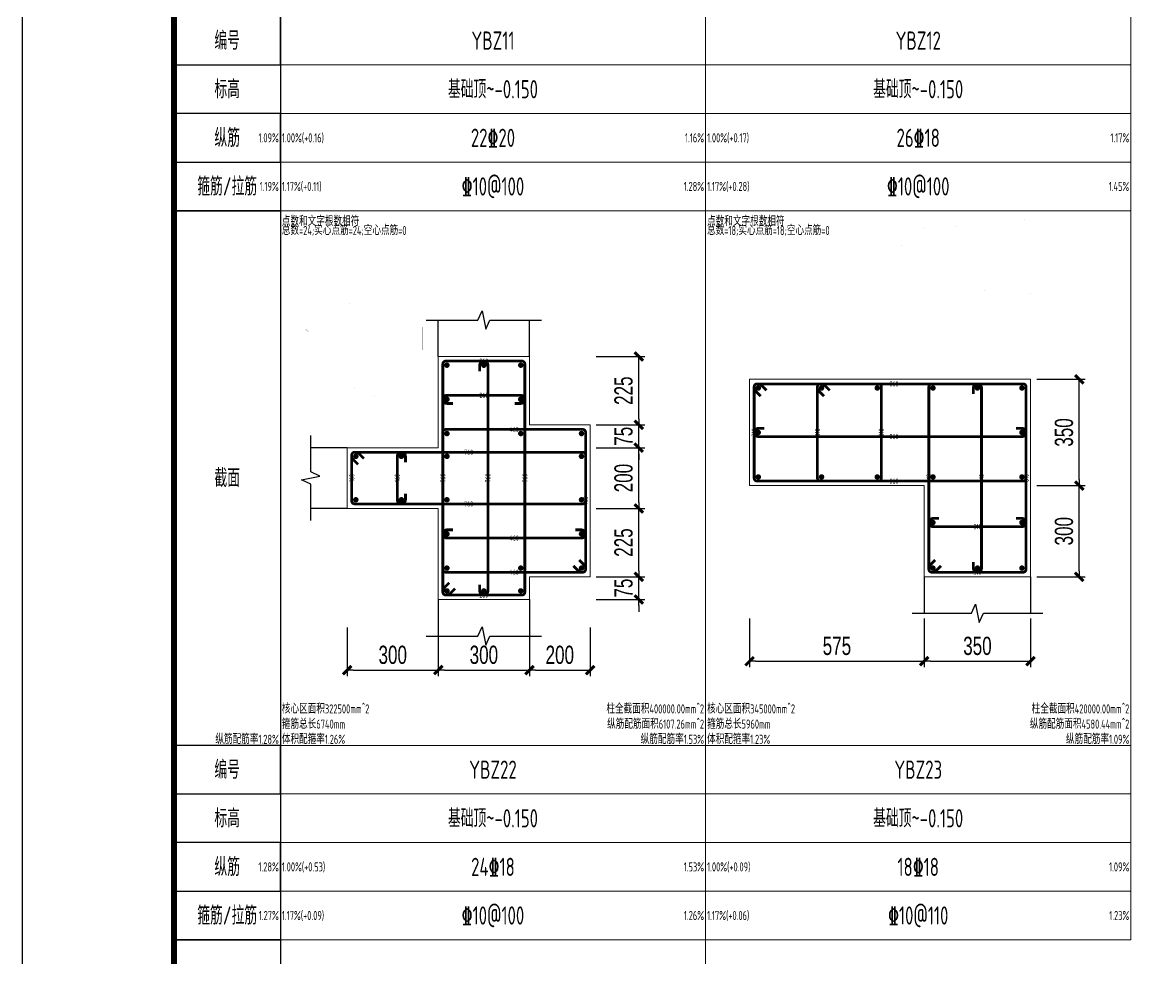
# Model space of a CAD drawing. Extents: x -129922 to 1190196, y -520662 to 139923.
# Drawn here: x 391697 to 409931, y -67610 to -52193 of the extents above; entities that cross this region are included whole.
import ezdxf
from ezdxf.enums import TextEntityAlignment as Align

# ---------------------------------------------------------------- set-up
doc = ezdxf.new("R2010")
doc.units = 0
doc.header["$LTSCALE"] = 1000
doc.header["$MEASUREMENT"] = 0
for name, color, linetype, lineweight in [('S-大样-REIN', 1, 'Continuous', 20), ('S-大样-实线', 2, 'Continuous', 20), ('S-板-楼板负筋', 1, 'Continuous', 20), ('S-通用-TAB', 7, 'Continuous', 20)]:
    doc.layers.add(name, color=color, linetype=linetype, lineweight=lineweight)
for name, color, linetype in [('S-大样-实线-pdx', 7, 'Continuous'), ('S-通用-TAB-表头', 127, 'Continuous'), ('Y-云图图框', 7, 'Continuous'), ('z-计算配筋', 7, 'Continuous'), ('z-详图标注', 3, 'Continuous')]:
    doc.layers.add(name, color=color, linetype=linetype)
doc.layers.add('箍筋长度', color=3, linetype='Continuous', plot=False)
doc.layers.add('配箍校核', color=34, linetype='Continuous', plot=False)
doc.styles.add('_YT_Name', font='', dxfattribs={"width": 0.8})
doc.styles.add('_YT_Sign_Text', font='ros.shx', dxfattribs={"width": 0.8, "bigfont": 'hztxt.shx'})
doc.styles.add('BW_Dim', font='Bweng.shx', dxfattribs={"width": 0.7, "bigfont": 'hztxt.shx'})
doc.styles.add('BW_Rein', font='tssdeng.shx', dxfattribs={"width": 0.7, "bigfont": 'hztxt.shx'})
doc.styles.get("Standard").update_dxf_attribs({"font": 'gbenor.shx', "bigfont": 'gbcbig.shx'})
doc.styles.get('_YT_Name').set_extended_font_data('SimHei')
doc.dimstyles.new('Cyz_20_100', dxfattribs={"dimtxt": 300, "dimasz": 100, "dimexe": 100, "dimexo": 100, "dimgap": 100, "dimtad": 1, "dimdec": 0, "dimlfac": 0.2, "dimzin": 0, "dimdsep": 46, "dimtxsty": 'BW_Dim', "dimblk": '_bwk', "dimcen": 0, "dimclrt": 7, "dimadec": 0, "dimazin": 0, "dimtfac": 1, "dimtdec": 0, "dimtix": 1, "dimtmove": 2, "dimatfit": 0, "dimfxl": 0, "dimtolj": 1, "dimtzin": 0, "dimarcsym": 0})

# ---------------------------------------------------------------- blocks, each defined once
blk = doc.blocks.new('_bwk')
blk.add_line((-1, 0), (0, 0))
at = {"const_width": 0.5}
blk.add_lwpolyline([(-0.7, -0.7), (0.7, 0.7)], dxfattribs=at)
blk = doc.blocks.new('*D801')
at = {"layer": 'Defpoints', "color": 0, "transparency": 16777216}
for p in [(401047, -61322), (401847, -61322), (401047, -61697)]:
    blk.add_point(p, dxfattribs=at)
at = {"layer": 'z-详图标注', "color": 0, "lineweight": -2, "transparency": 16777216}
for p, q in [((401847, -61222), (401847, -61122)), ((401147, -61322), (401947, -61322)), ((401847, -61697), (401847, -61322)), ((401147, -61697), (401947, -61697)), ((401847, -61797), (401847, -61897))]:
    blk.add_line(p, q, dxfattribs=at)
at = {"layer": 'z-详图标注', "color": 0, "lineweight": -2, "transparency": 16777216, "xscale": 100, "yscale": 100, "zscale": 100}
for p, rotation in [((401847, -61322), 270), ((401847, -61697), 90)]:
    blk.add_blockref('_bwk', p, dxfattribs=dict(at, rotation=rotation))
at = {"layer": 'z-详图标注', "color": 7, "transparency": 16777216, "insert": (401597, -61509), "char_height": 300, "attachment_point": 5, "rotation": 90, "style": 'BW_Dim'}
blk.add_mtext('\\A1;75', dxfattribs=at)
blk = doc.blocks.new('*D802')
at = {"layer": 'Defpoints', "color": 0, "transparency": 16777216}
for p in [(401047, -60197), (401847, -60197), (401047, -61322)]:
    blk.add_point(p, dxfattribs=at)
at = {"layer": 'z-详图标注', "color": 0, "lineweight": -2, "transparency": 16777216}
for p, q in [((401147, -60197), (401947, -60197)), ((401847, -61222), (401847, -60297)), ((401147, -61322), (401947, -61322))]:
    blk.add_line(p, q, dxfattribs=at)
at = {"layer": 'z-详图标注', "color": 0, "lineweight": -2, "transparency": 16777216, "xscale": 100, "yscale": 100, "zscale": 100}
for p, rotation in [((401847, -60197), 90), ((401847, -61322), 270)]:
    blk.add_blockref('_bwk', p, dxfattribs=dict(at, rotation=rotation))
at = {"layer": 'z-详图标注', "color": 7, "transparency": 16777216, "insert": (401597, -60759), "char_height": 300, "attachment_point": 5, "rotation": 90, "style": 'BW_Dim'}
blk.add_mtext('\\A1;225', dxfattribs=at)
blk = doc.blocks.new('*D803')
at = {"layer": 'Defpoints', "color": 0, "transparency": 16777216}
for p in [(401047, -59197), (401847, -59197), (401047, -60197)]:
    blk.add_point(p, dxfattribs=at)
at = {"layer": 'z-详图标注', "color": 0, "lineweight": -2, "transparency": 16777216}
for p, q in [((401147, -59197), (401947, -59197)), ((401847, -60097), (401847, -59297)), ((401147, -60197), (401947, -60197))]:
    blk.add_line(p, q, dxfattribs=at)
at = {"layer": 'z-详图标注', "color": 0, "lineweight": -2, "transparency": 16777216, "xscale": 100, "yscale": 100, "zscale": 100}
for p, rotation in [((401847, -59197), 90), ((401847, -60197), 270)]:
    blk.add_blockref('_bwk', p, dxfattribs=dict(at, rotation=rotation))
at = {"layer": 'z-详图标注', "color": 7, "transparency": 16777216, "insert": (401597, -59697), "char_height": 300, "attachment_point": 5, "rotation": 90, "style": 'BW_Dim'}
blk.add_mtext('\\A1;200', dxfattribs=at)
blk = doc.blocks.new('*D804')
at = {"layer": 'Defpoints', "color": 0, "transparency": 16777216}
for p in [(401047, -58822), (401847, -58822), (401047, -59197)]:
    blk.add_point(p, dxfattribs=at)
at = {"layer": 'z-详图标注', "color": 0, "lineweight": -2, "transparency": 16777216}
for p, q in [((401847, -58722), (401847, -58622)), ((401147, -58822), (401947, -58822)), ((401847, -59197), (401847, -58822)), ((401147, -59197), (401947, -59197)), ((401847, -59297), (401847, -59397))]:
    blk.add_line(p, q, dxfattribs=at)
at = {"layer": 'z-详图标注', "color": 0, "lineweight": -2, "transparency": 16777216, "xscale": 100, "yscale": 100, "zscale": 100}
for p, rotation in [((401847, -58822), 270), ((401847, -59197), 90)]:
    blk.add_blockref('_bwk', p, dxfattribs=dict(at, rotation=rotation))
at = {"layer": 'z-详图标注', "color": 7, "transparency": 16777216, "insert": (401597, -59009), "char_height": 300, "attachment_point": 5, "rotation": 90, "style": 'BW_Dim'}
blk.add_mtext('\\A1;75', dxfattribs=at)
blk = doc.blocks.new('*D805')
at = {"layer": 'Defpoints', "color": 0, "transparency": 16777216}
for p in [(401047, -57697), (401847, -57697), (401047, -58822)]:
    blk.add_point(p, dxfattribs=at)
at = {"layer": 'z-详图标注', "color": 0, "lineweight": -2, "transparency": 16777216}
for p, q in [((401147, -57697), (401947, -57697)), ((401847, -58722), (401847, -57797)), ((401147, -58822), (401947, -58822))]:
    blk.add_line(p, q, dxfattribs=at)
at = {"layer": 'z-详图标注', "color": 0, "lineweight": -2, "transparency": 16777216, "xscale": 100, "yscale": 100, "zscale": 100}
for p, rotation in [((401847, -57697), 90), ((401847, -58822), 270)]:
    blk.add_blockref('_bwk', p, dxfattribs=dict(at, rotation=rotation))
at = {"layer": 'z-详图标注', "color": 7, "transparency": 16777216, "insert": (401597, -58259), "char_height": 300, "attachment_point": 5, "rotation": 90, "style": 'BW_Dim'}
blk.add_mtext('\\A1;225', dxfattribs=at)
blk = doc.blocks.new('*D806')
at = {"layer": 'Defpoints', "color": 0, "transparency": 16777216}
for p in [(397047, -62058), (398547, -62058), (398547, -62858)]:
    blk.add_point(p, dxfattribs=at)
at = {"layer": 'z-详图标注', "color": 0, "lineweight": -2, "transparency": 16777216}
for p, q in [((397047, -62158), (397047, -62958)), ((398547, -62158), (398547, -62958)), ((397147, -62858), (398447, -62858))]:
    blk.add_line(p, q, dxfattribs=at)
at = {"layer": 'z-详图标注', "color": 0, "lineweight": -2, "transparency": 16777216, "xscale": 100, "yscale": 100, "zscale": 100, "rotation": 180}
blk.add_blockref('_bwk', (397047, -62858), dxfattribs=at)
at = {"layer": 'z-详图标注', "color": 0, "lineweight": -2, "transparency": 16777216, "xscale": 100, "yscale": 100, "zscale": 100}
blk.add_blockref('_bwk', (398547, -62858), dxfattribs=at)
at = {"layer": 'z-详图标注', "color": 7, "transparency": 16777216, "insert": (397797, -62608), "char_height": 300, "attachment_point": 5, "style": 'BW_Dim'}
blk.add_mtext('\\A1;300', dxfattribs=at)
blk = doc.blocks.new('*D807')
at = {"layer": 'Defpoints', "color": 0, "transparency": 16777216}
for p in [(398547, -62058), (400047, -62058), (400047, -62858)]:
    blk.add_point(p, dxfattribs=at)
at = {"layer": 'z-详图标注', "color": 0, "lineweight": -2, "transparency": 16777216}
for p, q in [((398547, -62158), (398547, -62958)), ((400047, -62158), (400047, -62958)), ((398647, -62858), (399947, -62858))]:
    blk.add_line(p, q, dxfattribs=at)
at = {"layer": 'z-详图标注', "color": 0, "lineweight": -2, "transparency": 16777216, "xscale": 100, "yscale": 100, "zscale": 100, "rotation": 180}
blk.add_blockref('_bwk', (398547, -62858), dxfattribs=at)
at = {"layer": 'z-详图标注', "color": 0, "lineweight": -2, "transparency": 16777216, "xscale": 100, "yscale": 100, "zscale": 100}
blk.add_blockref('_bwk', (400047, -62858), dxfattribs=at)
at = {"layer": 'z-详图标注', "color": 7, "transparency": 16777216, "insert": (399297, -62608), "char_height": 300, "attachment_point": 5, "style": 'BW_Dim'}
blk.add_mtext('\\A1;300', dxfattribs=at)
blk = doc.blocks.new('*D808')
at = {"layer": 'Defpoints', "color": 0, "transparency": 16777216}
for p in [(400047, -62058), (401047, -62058), (401047, -62858)]:
    blk.add_point(p, dxfattribs=at)
at = {"layer": 'z-详图标注', "color": 0, "lineweight": -2, "transparency": 16777216}
for p, q in [((400047, -62158), (400047, -62958)), ((401047, -62158), (401047, -62958)), ((400147, -62858), (400947, -62858))]:
    blk.add_line(p, q, dxfattribs=at)
at = {"layer": 'z-详图标注', "color": 0, "lineweight": -2, "transparency": 16777216, "xscale": 100, "yscale": 100, "zscale": 100, "rotation": 180}
blk.add_blockref('_bwk', (400047, -62858), dxfattribs=at)
at = {"layer": 'z-详图标注', "color": 0, "lineweight": -2, "transparency": 16777216, "xscale": 100, "yscale": 100, "zscale": 100}
blk.add_blockref('_bwk', (401047, -62858), dxfattribs=at)
at = {"layer": 'z-详图标注', "color": 7, "transparency": 16777216, "insert": (400547, -62608), "char_height": 300, "attachment_point": 5, "style": 'BW_Dim'}
blk.add_mtext('\\A1;200', dxfattribs=at)
blk = doc.blocks.new('*D809')
at = {"layer": 'Defpoints', "color": 0, "transparency": 16777216}
for p in [(408297, -59822), (409097, -59822), (408297, -61322)]:
    blk.add_point(p, dxfattribs=at)
at = {"layer": 'z-详图标注', "color": 0, "lineweight": -2, "transparency": 16777216}
for p, q in [((408397, -59822), (409197, -59822)), ((409097, -61222), (409097, -59922)), ((408397, -61322), (409197, -61322))]:
    blk.add_line(p, q, dxfattribs=at)
at = {"layer": 'z-详图标注', "color": 0, "lineweight": -2, "transparency": 16777216, "xscale": 100, "yscale": 100, "zscale": 100}
for p, rotation in [((409097, -59822), 90), ((409097, -61322), 270)]:
    blk.add_blockref('_bwk', p, dxfattribs=dict(at, rotation=rotation))
at = {"layer": 'z-详图标注', "color": 7, "transparency": 16777216, "insert": (408847, -60572), "char_height": 300, "attachment_point": 5, "rotation": 90, "style": 'BW_Dim'}
blk.add_mtext('\\A1;300', dxfattribs=at)
blk = doc.blocks.new('*D810')
at = {"layer": 'Defpoints', "color": 0, "transparency": 16777216}
for p in [(408297, -58072), (409097, -58072), (408297, -59822)]:
    blk.add_point(p, dxfattribs=at)
at = {"layer": 'z-详图标注', "color": 0, "lineweight": -2, "transparency": 16777216}
for p, q in [((408397, -58072), (409197, -58072)), ((409097, -59722), (409097, -58172)), ((408397, -59822), (409197, -59822))]:
    blk.add_line(p, q, dxfattribs=at)
at = {"layer": 'z-详图标注', "color": 0, "lineweight": -2, "transparency": 16777216, "xscale": 100, "yscale": 100, "zscale": 100}
for p, rotation in [((409097, -58072), 90), ((409097, -59822), 270)]:
    blk.add_blockref('_bwk', p, dxfattribs=dict(at, rotation=rotation))
at = {"layer": 'z-详图标注', "color": 7, "transparency": 16777216, "insert": (408847, -58947), "char_height": 300, "attachment_point": 5, "rotation": 90, "style": 'BW_Dim'}
blk.add_mtext('\\A1;350', dxfattribs=at)
blk = doc.blocks.new('*D811')
at = {"layer": 'Defpoints', "color": 0, "transparency": 16777216}
for p in [(403672, -61911), (406547, -61911), (406547, -62711)]:
    blk.add_point(p, dxfattribs=at)
at = {"layer": 'z-详图标注', "color": 0, "lineweight": -2, "transparency": 16777216}
for p, q in [((403672, -62011), (403672, -62811)), ((406547, -62011), (406547, -62811)), ((403772, -62711), (406447, -62711))]:
    blk.add_line(p, q, dxfattribs=at)
at = {"layer": 'z-详图标注', "color": 0, "lineweight": -2, "transparency": 16777216, "xscale": 100, "yscale": 100, "zscale": 100, "rotation": 180}
blk.add_blockref('_bwk', (403672, -62711), dxfattribs=at)
at = {"layer": 'z-详图标注', "color": 0, "lineweight": -2, "transparency": 16777216, "xscale": 100, "yscale": 100, "zscale": 100}
blk.add_blockref('_bwk', (406547, -62711), dxfattribs=at)
at = {"layer": 'z-详图标注', "color": 7, "transparency": 16777216, "insert": (405109, -62461), "char_height": 300, "attachment_point": 5, "style": 'BW_Dim'}
blk.add_mtext('\\A1;575', dxfattribs=at)
blk = doc.blocks.new('*D812')
at = {"layer": 'Defpoints', "color": 0, "transparency": 16777216}
for p in [(406547, -61911), (408297, -61911), (408297, -62711)]:
    blk.add_point(p, dxfattribs=at)
at = {"layer": 'z-详图标注', "color": 0, "lineweight": -2, "transparency": 16777216}
for p, q in [((406547, -62011), (406547, -62811)), ((408297, -62011), (408297, -62811)), ((406647, -62711), (408197, -62711))]:
    blk.add_line(p, q, dxfattribs=at)
at = {"layer": 'z-详图标注', "color": 0, "lineweight": -2, "transparency": 16777216, "xscale": 100, "yscale": 100, "zscale": 100, "rotation": 180}
blk.add_blockref('_bwk', (406547, -62711), dxfattribs=at)
at = {"layer": 'z-详图标注', "color": 0, "lineweight": -2, "transparency": 16777216, "xscale": 100, "yscale": 100, "zscale": 100}
blk.add_blockref('_bwk', (408297, -62711), dxfattribs=at)
at = {"layer": 'z-详图标注', "color": 7, "transparency": 16777216, "insert": (407422, -62461), "char_height": 300, "attachment_point": 5, "style": 'BW_Dim'}
blk.add_mtext('\\A1;350', dxfattribs=at)
blk = doc.blocks.new('ECMCTK_A1_横_单行图名--0')
at = {"color": 4}
blk.add_lwpolyline([(0, 0), (841, 0), (841, 594), (0, 594)], close=True, dxfattribs=at)
at = {"const_width": 1}
blk.add_lwpolyline([(25, 10), (831, 10), (831, 584), (25, 584)], close=True, dxfattribs=at)
at = {"color": 80, "flags": 3}
for tag, height, p in [('YTHQINS', 3, (34.31, 585.5)), ('ECMCKEY', 3, (292.07, 288.23)), ('YTTQINS', 5.62, (848.03, 12.81)), ('YTFRAME', 3, (652.76, 5.84)), ('YTBARCODE_T1', 3, (749.78, 5.95))]:
    blk.add_attdef(tag, text='', height=height, dxfattribs=at).set_placement(p, align=Align.MIDDLE_CENTER)
for tag, height, style, width, p in [('证书编号', 4, '_YT_Sign_Text', 0.8, (708.87, 43.81)), ('审查批准号', 4, '_YT_Sign_Text', 0.8, (761.06, 43.81)), ('工程号', 4, '_YT_Sign_Text', 0.5, (804.08, 44.12)), ('设计单位', 6, '_YT_Name', 0.8, (623.75, 38.6)), ('建设单位', 4, '_YT_Sign_Text', 0.8, (734.96, 36.11)), ('阶段', 4, '_YT_Sign_Text', 0.8, (804.08, 35.81)), ('项目号', 4, '_YT_Sign_Text', 0.5, (822.08, 33.72)), ('项目名称', 4, '_YT_Sign_Text', 0.8, (734.96, 28.11)), ('专业', 4, '_YT_Sign_Text', 0.8, (804.08, 27.31)), ('图纸编号', 4, '_YT_Sign_Text', 0.5, (803.93, 19.36)), ('图纸名称', 4.5, '_YT_Name', 0.8, (735.39, 15.06)), ('出图比例', 4.2, '_YT_Sign_Text', 0.8, (681.82, 11.78)), ('日期', 4, '_YT_Sign_Text', 0.5, (803.88, 12.13)), ('版本号', 4, '_YT_Sign_Text', 0.8, (822.08, 13))]:
    blk.add_attdef(tag, text='', height=height, dxfattribs=dict(style=style, width=width)).set_placement(p, align=Align.CENTER)
at = {"style": '_YT_Sign_Text', "width": 0.8, "flags": 3}
for tag, p, height in [('{审定人}', (605.87, 26.45), 6.24), ('{校对人}', (658.35, 26.53), 6.24), ('[审定人]', (590.95, 27.81), 4.1), ('[校对人]', (642.23, 27.82), 4.1), ('[审核人]', (591.01, 19.76), 4.1), ('{审核人}', (606.98, 18.44), 6.24), ('[设计人]', (642.47, 20.21), 4.1), ('{设计人}', (658.48, 18.54), 6.24), ('[项目负责人]', (590.78, 12.01), 4.1), ('{项目负责人}', (608.28, 10.72), 6.24), ('{专业负责人}', (658.58, 10.36), 6.24), ('[专业负责人]', (642.74, 11.77), 4.1)]:
    blk.add_attdef(tag, p, '', height=height, dxfattribs=at)
at = {"color": 80, "flags": 3}
for tag, p in [('YTQRCODE', (551.04, 11.91)), ('YTBZSIT', (25, 10)), ('EXT_TK_LEFT', (25, 10))]:
    blk.add_attdef(tag, p, '', height=3, dxfattribs=at)

msp = doc.modelspace()

# ---------------------------------------------------------------- linework, layer by layer
at = {"layer": 'S-大样-REIN', "const_width": 45}
for points in [[(398666.7, -57839.4, 1), (398711.7, -57839.4, 1)], [(399274.2, -57839.4, 1), (399319.2, -57839.4, 1)], [(399881.7, -57839.4, 1), (399926.7, -57839.4, 1)], [(403791.7, -58214.4, 1), (403836.7, -58214.4, 1)], [(404833.3, -58214.4, 1), (404878.3, -58214.4, 1)], [(405750, -58214.4, 1), (405795, -58214.4, 1)], [(406666.7, -58214.4, 1), (406711.7, -58214.4, 1)], [(407399.2, -58214.4, 1), (407444.2, -58214.4, 1)], [(408131.7, -58214.4, 1), (408176.7, -58214.4, 1)], [(398666.7, -58401.9, 1), (398711.7, -58401.9, 1)], [(399881.7, -58401.9, 1), (399926.7, -58401.9, 1)], [(398666.7, -58964.4, 1), (398711.7, -58964.4, 1)], [(399881.7, -58964.4, 1), (399926.7, -58964.4, 1)], [(400881.7, -58964.4, 1), (400926.7, -58964.4, 1)], [(403791.7, -58946.9, 1), (403836.7, -58946.9, 1)], [(408131.7, -58946.9, 1), (408176.7, -58946.9, 1)], [(397166.7, -59339.4, 1), (397211.7, -59339.4, 1)], [(397916.7, -59339.4, 1), (397961.7, -59339.4, 1)], [(398666.7, -59339.4, 1), (398711.7, -59339.4, 1)], [(400881.7, -59339.4, 1), (400926.7, -59339.4, 1)], [(403791.7, -59679.4, 1), (403836.7, -59679.4, 1)], [(404833.3, -59679.4, 1), (404878.3, -59679.4, 1)], [(405750, -59679.4, 1), (405795, -59679.4, 1)], [(406666.7, -59679.4, 1), (406711.7, -59679.4, 1)], [(408131.7, -59679.4, 1), (408176.7, -59679.4, 1)], [(397166.7, -60054.4, 1), (397211.7, -60054.4, 1)], [(397916.7, -60054.4, 1), (397961.7, -60054.4, 1)], [(398666.7, -60054.4, 1), (398711.7, -60054.4, 1)], [(400881.7, -60054.4, 1), (400926.7, -60054.4, 1)], [(406666.7, -60429.4, 1), (406711.7, -60429.4, 1)], [(408131.7, -60429.4, 1), (408176.7, -60429.4, 1)], [(398666.7, -60616.9, 1), (398711.7, -60616.9, 1)], [(400881.7, -60616.9, 1), (400926.7, -60616.9, 1)], [(398666.7, -61179.4, 1), (398711.7, -61179.4, 1)], [(399881.7, -61179.4, 1), (399926.7, -61179.4, 1)], [(400881.7, -61179.4, 1), (400926.7, -61179.4, 1)], [(406666.7, -61179.4, 1), (406711.7, -61179.4, 1)], [(407399.2, -61179.4, 1), (407444.2, -61179.4, 1)], [(408131.7, -61179.4, 1), (408176.7, -61179.4, 1)], [(398666.7, -61554.4, 1), (398711.7, -61554.4, 1)], [(399274.2, -61554.4, 1), (399319.2, -61554.4, 1)], [(399881.7, -61554.4, 1), (399926.7, -61554.4, 1)]]:
    msp.add_lwpolyline(points, format="xyb", close=True, dxfattribs=at)
at = {"layer": 'S-大样-实线'}
for points in [[(398546.7, -60196.9), (398546.7, -61696.9), (400046.7, -61696.9), (400046.7, -61321.9), (401046.7, -61321.9), (401046.7, -58821.9), (400046.7, -58821.9), (400046.7, -57696.9), (398546.7, -57696.9), (398546.7, -59196.9), (397046.7, -59196.9), (397046.7, -60196.9)], [(406546.7, -59821.9), (406546.7, -61321.9), (408296.7, -61321.9), (408296.7, -58071.9), (403671.7, -58071.9), (403671.7, -59821.9)]]:
    msp.add_lwpolyline(points, close=True, dxfattribs=at)
at = {"layer": 'S-大样-实线-pdx'}
for points in [[(398346.7, -57096.9), (399196.7, -57096.9), (399266.7, -56946.9), (399326.7, -57246.9), (399396.7, -57096.9), (400246.7, -57096.9)], [(398546.7, -57696.9), (398546.7, -57096.9)], [(400046.7, -57696.9), (400046.7, -57096.9)], [(396446.7, -60396.9), (396446.7, -59796.9), (396296.7, -59726.9), (396596.7, -59666.9), (396446.7, -59596.9), (396446.7, -58996.9)], [(397046.7, -59196.9), (396446.7, -59196.9)], [(397046.7, -60196.9), (396446.7, -60196.9)], [(406546.7, -61321.9), (406546.7, -61921.9)], [(408296.7, -61321.9), (408296.7, -61921.9)], [(398546.7, -61696.9), (398546.7, -62296.9)], [(400046.7, -61696.9), (400046.7, -62296.9)], [(406346.7, -61921.9), (407321.7, -61921.9), (407391.7, -61771.9), (407451.7, -62071.9), (407521.7, -61921.9), (408496.7, -61921.9)], [(398346.7, -62296.9), (399196.7, -62296.9), (399266.7, -62146.9), (399326.7, -62446.9), (399396.7, -62296.9), (400246.7, -62296.9)]]:
    msp.add_lwpolyline(points, dxfattribs=at)
at = {"layer": 'S-板-楼板负筋'}
for points, const_width in [([(406080.9, -55528.9), (406035, -55483, -0.1989124), (406027.9, -55466), (406027.9, -55452.2, -0.4142136), (406051.9, -55428.2), (408178.9, -55428.2, -0.4142136), (408202.9, -55452.2), (408202.9, -56204.2, -0.4142136), (408178.9, -56228.2), (406051.9, -56228.2, -0.4142136), (406027.9, -56204.2), (406027.9, -55452.2, -0.4142136), (406051.9, -55428.2), (406065.7, -55428.2, -0.1989124), (406082.7, -55435.2), (406128.7, -55481.2)], 0.1), ([(407825.4, -55493.2), (407825.4, -55443.2, -1), (407892.9, -55443.2), (407892.9, -56925.7, -1), (407825.4, -56925.7), (407825.4, -56875.7)], 0.1), ([(406643.2, -55612.4), (406597.3, -55566.5, 0.1989124), (406580.3, -55559.4), (406566.5, -55559.4, 0.4142136), (406542.5, -55583.4), (406542.5, -56335.4, 0.4142136), (406566.5, -56359.4), (407044.3, -56359.4, 0.4142136), (407068.3, -56335.4), (407068.3, -55583.4, 0.4142136), (407044.3, -55559.4), (406566.5, -55559.4, 0.4142136), (406542.5, -55583.4), (406542.5, -55597.2, 0.1989124), (406549.5, -55614.2), (406595.5, -55660.2)], 0.1), ([(407559.9, -56981.5), (407513.9, -57027.4, -0.1989124), (407497, -57034.4), (407483.2, -57034.4, -0.4142136), (407459.2, -57010.4), (407459.2, -55508.4, -0.4142136), (407483.2, -55484.4), (408235.2, -55484.4, -0.4142136), (408259.2, -55508.4), (408259.2, -57010.4, -0.4142136), (408235.2, -57034.4), (407483.2, -57034.4, -0.4142136), (407459.2, -57010.4), (407459.2, -56996.7, -0.1989124), (407466.2, -56979.7), (407512.2, -56933.7)], 0.1), ([(408250.4, -55850.7), (408300.4, -55850.7, -1), (408300.4, -55918.2), (406192.9, -55918.2, -1), (406192.9, -55850.7), (406242.9, -55850.7)], 0.1), ([(397466.4, -56503.7), (397466.4, -56453.7, -1), (397533.9, -56453.7), (397533.9, -58311.2, -1), (397466.4, -58311.2), (397466.4, -58261.2)], 0.1), ([(397207.1, -58423.2), (397161.1, -58469.1, -0.1989124), (397144.2, -58476.2), (397130.4, -58476.2, -0.4142136), (397106.4, -58452.2), (397106.4, -56575.2, -0.4142136), (397130.4, -56551.2), (397757.4, -56551.2, -0.4142136), (397781.4, -56575.2), (397781.4, -58452.2, -0.4142136), (397757.4, -58476.2), (397130.4, -58476.2, -0.4142136), (397106.4, -58452.2), (397106.4, -58438.4, -0.1989124), (397113.4, -58421.4), (397159.4, -58375.5)], 0.1), ([(408250.4, -56591.9), (408300.4, -56591.9, -1), (408300.4, -56659.4), (407567.9, -56659.4, -1), (407567.9, -56591.9), (407617.9, -56591.9)], 0.1), ([(397171.4, -56843.7), (397121.4, -56843.7, -1), (397121.4, -56776.2), (397728.9, -56776.2, -1), (397728.9, -56843.7), (397678.9, -56843.7)], 0.1), ([(398284.6, -58131.7), (398330.6, -58177.7, -0.1989124), (398337.6, -58194.6), (398337.6, -58208.4, -0.4142136), (398313.6, -58232.4), (397186.6, -58232.4, -0.4142136), (397162.6, -58208.4), (397162.6, -57081.4, -0.4142136), (397186.6, -57057.4), (398313.6, -57057.4, -0.4142136), (398337.6, -57081.4), (398337.6, -58208.4, -0.4142136), (398313.6, -58232.4), (398299.8, -58232.4, -0.1989124), (398282.9, -58225.4), (398236.9, -58179.4)], 0.1), ([(396409.4, -57289.4), (396363.4, -57243.4, -0.1989124), (396356.4, -57226.5), (396356.4, -57212.7, -0.4142136), (396380.4, -57188.7), (398257.4, -57188.7, -0.4142136), (398281.4, -57212.7), (398281.4, -57589.7, -0.4142136), (398257.4, -57613.7), (396380.4, -57613.7, -0.4142136), (396356.4, -57589.7), (396356.4, -57212.7, -0.4142136), (396380.4, -57188.7), (396394.2, -57188.7, -0.1989124), (396411.1, -57195.7), (396457.1, -57241.7)], 0.1), ([(396855.1, -57661.2), (396855.1, -57711.2, -1), (396787.6, -57711.2), (396787.6, -57353.7, -1), (396855.1, -57353.7), (396855.1, -57403.7)], 0.1), ([(398823.1, -61516), (398731.2, -61607.9, -0.1989124), (398697.3, -61621.9), (398669.7, -61621.9, -0.4142136), (398621.7, -61573.9), (398621.7, -57819.9, -0.4142136), (398669.7, -57771.9), (399923.7, -57771.9, -0.4142136), (399971.7, -57819.9), (399971.7, -61573.9, -0.4142136), (399923.7, -61621.9), (398669.7, -61621.9, -0.4142136), (398621.7, -61573.9), (398621.7, -61546.4, -0.1989124), (398635.7, -61512.4), (398727.7, -61420.5)], 45), ([(399229.2, -57939.4), (399229.2, -57839.4, -1), (399364.2, -57839.4), (399364.2, -61554.4, -1), (399229.2, -61554.4), (399229.2, -61454.4)], 45), ([(398328.9, -57883.7), (398378.9, -57883.7, -1), (398378.9, -57951.2), (397271.4, -57951.2, -1), (397271.4, -57883.7), (397321.4, -57883.7)], 0.1), ([(403852.7, -58348.4), (403760.7, -58256.5, -0.1989124), (403746.7, -58222.5), (403746.7, -58194.9, -0.4142136), (403794.7, -58146.9), (408173.7, -58146.9, -0.4142136), (408221.7, -58194.9), (408221.7, -59698.9, -0.4142136), (408173.7, -59746.9), (403794.7, -59746.9, -0.4142136), (403746.7, -59698.9), (403746.7, -58194.9, -0.4142136), (403794.7, -58146.9), (403822.3, -58146.9, -0.1989124), (403856.2, -58161), (403948.1, -58252.9)], 45), ([(404989.8, -58252.9), (404897.9, -58161, 0.1989124), (404863.9, -58146.9), (404836.3, -58146.9, 0.4142136), (404788.3, -58194.9), (404788.3, -59698.9, 0.4142136), (404836.3, -59746.9), (405792, -59746.9, 0.4142136), (405840, -59698.9), (405840, -58194.9, 0.4142136), (405792, -58146.9), (404836.3, -58146.9, 0.4142136), (404788.3, -58194.9), (404788.3, -58222.5, 0.1989124), (404802.4, -58256.5), (404894.3, -58348.4)], 45), ([(406823.1, -61141), (406731.2, -61232.9, -0.1989124), (406697.3, -61246.9), (406669.7, -61246.9, -0.4142136), (406621.7, -61198.9), (406621.7, -58194.9, -0.4142136), (406669.7, -58146.9), (408173.7, -58146.9, -0.4142136), (408221.7, -58194.9), (408221.7, -61198.9, -0.4142136), (408173.7, -61246.9), (406669.7, -61246.9, -0.4142136), (406621.7, -61198.9), (406621.7, -61171.4, -0.1989124), (406635.7, -61137.4), (406727.7, -61045.5)], 45), ([(407354.2, -58314.4), (407354.2, -58214.4, -1), (407489.2, -58214.4), (407489.2, -61179.4, -1), (407354.2, -61179.4), (407354.2, -61079.4)], 45), ([(398789.2, -58469.4), (398689.2, -58469.4, -1), (398689.2, -58334.4), (399904.2, -58334.4, -1), (399904.2, -58469.4), (399804.2, -58469.4)], 45), ([(400865.7, -61045.5), (400957.6, -61137.4, -0.1989124), (400971.7, -61171.4), (400971.7, -61198.9, -0.4142136), (400923.7, -61246.9), (398669.7, -61246.9, -0.4142136), (398621.7, -61198.9), (398621.7, -58944.9, -0.4142136), (398669.7, -58896.9), (400923.7, -58896.9, -0.4142136), (400971.7, -58944.9), (400971.7, -61198.9, -0.4142136), (400923.7, -61246.9), (400896.1, -61246.9, -0.1989124), (400862.2, -61232.9), (400770.2, -61141)], 45), ([(408054.2, -58879.4), (408154.2, -58879.4, -1), (408154.2, -59014.4), (403814.2, -59014.4, -1), (403814.2, -58879.4), (403914.2, -58879.4)], 45), ([(397227.7, -59473.4), (397135.7, -59381.5, -0.1989124), (397121.7, -59347.5), (397121.7, -59319.9, -0.4142136), (397169.7, -59271.9), (400923.7, -59271.9, -0.4142136), (400971.7, -59319.9), (400971.7, -60073.9, -0.4142136), (400923.7, -60121.9), (397169.7, -60121.9, -0.4142136), (397121.7, -60073.9), (397121.7, -59319.9, -0.4142136), (397169.7, -59271.9), (397197.3, -59271.9, -0.1989124), (397231.2, -59286), (397323.1, -59377.9)], 45), ([(398006.7, -59954.4), (398006.7, -60054.4, -1), (397871.7, -60054.4), (397871.7, -59339.4, -1), (398006.7, -59339.4), (398006.7, -59439.4)], 45), ([(408054.2, -60361.9), (408154.2, -60361.9, -1), (408154.2, -60496.9), (406689.2, -60496.9, -1), (406689.2, -60361.9), (406789.2, -60361.9)], 45), ([(400804.2, -60549.4), (400904.2, -60549.4, -1), (400904.2, -60684.4), (398689.2, -60684.4, -1), (398689.2, -60549.4), (398789.2, -60549.4)], 45)]:
    msp.add_lwpolyline(points, format="xyb", dxfattribs=dict(at, const_width=const_width))
at = {"layer": 'S-通用-TAB'}
for points in [[(395946.7, -55296.9), (395946.7, -43296.9), (402946.7, -43296.9), (402946.7, -55296.9), (395946.7, -55296.9), (395946.7, -52096.9), (402946.7, -52096.9), (402946.7, -52896.9), (395946.7, -52896.9), (395946.7, -53696.9), (402946.7, -53696.9), (402946.7, -54496.9), (395946.7, -54496.9), (395946.7, -55296.9)], [(402946.7, -55296.9), (402946.7, -43296.9), (409946.7, -43296.9), (409946.7, -55296.9), (402946.7, -55296.9), (402946.7, -52096.9), (409946.7, -52096.9), (409946.7, -52896.9), (402946.7, -52896.9), (402946.7, -53696.9), (409946.7, -53696.9), (409946.7, -54496.9), (402946.7, -54496.9), (402946.7, -55296.9)], [(395946.7, -67296.9), (395946.7, -55296.9), (402946.7, -55296.9), (402946.7, -67296.9), (395946.7, -67296.9), (395946.7, -64096.9), (402946.7, -64096.9), (402946.7, -64896.9), (395946.7, -64896.9), (395946.7, -65696.9), (402946.7, -65696.9), (402946.7, -66496.9), (395946.7, -66496.9), (395946.7, -67296.9)], [(402946.7, -67296.9), (402946.7, -55296.9), (409946.7, -55296.9), (409946.7, -67296.9), (402946.7, -67296.9), (402946.7, -64096.9), (409946.7, -64096.9), (409946.7, -64896.9), (402946.7, -64896.9), (402946.7, -65696.9), (409946.7, -65696.9), (409946.7, -66496.9), (402946.7, -66496.9), (402946.7, -67296.9)], [(395946.7, -79296.9), (395946.7, -67296.9), (402946.7, -67296.9), (402946.7, -79296.9), (395946.7, -79296.9), (395946.7, -76096.9), (402946.7, -76096.9), (402946.7, -76896.9), (395946.7, -76896.9), (395946.7, -77696.9), (402946.7, -77696.9), (402946.7, -78496.9), (395946.7, -78496.9), (395946.7, -79296.9)]]:
    msp.add_lwpolyline(points, dxfattribs=at)
at = {"layer": 'S-通用-TAB-表头'}
for points in [[(394196.7, -55296.9), (394196.7, -43296.9), (395946.7, -43296.9), (395946.7, -55296.9), (394196.7, -55296.9), (394196.7, -54496.9), (395946.7, -54496.9), (395946.7, -53696.9), (394196.7, -53696.9), (394196.7, -52896.9), (395946.7, -52896.9), (395946.7, -52096.9), (394196.7, -52096.9), (394196.7, -55296.9)], [(394196.7, -67296.9), (394196.7, -55296.9), (395946.7, -55296.9), (395946.7, -67296.9), (394196.7, -67296.9), (394196.7, -66496.9), (395946.7, -66496.9), (395946.7, -65696.9), (394196.7, -65696.9), (394196.7, -64896.9), (395946.7, -64896.9), (395946.7, -64096.9), (394196.7, -64096.9), (394196.7, -67296.9)], [(394196.7, -79296.9), (394196.7, -67296.9), (395946.7, -67296.9), (395946.7, -79296.9), (394196.7, -79296.9), (394196.7, -78496.9), (395946.7, -78496.9), (395946.7, -77696.9), (394196.7, -77696.9), (394196.7, -76896.9), (395946.7, -76896.9), (395946.7, -76096.9), (394196.7, -76096.9), (394196.7, -79296.9)]]:
    msp.add_lwpolyline(points, dxfattribs=at)

# ---------------------------------------------------------------- block references
at = {"layer": 'Y-云图图框', "xscale": 100, "yscale": 100, "zscale": 100}
msp.add_blockref('ECMCTK_A1_横_单行图名--0', (391696.7, -89696.9), dxfattribs=at)

# ---------------------------------------------------------------- texts
at = {"layer": 'S-通用-TAB-表头', "style": 'BW_Rein', "width": 0.7}
for s, p in [('编号', (395071.7, -52496.9)), ('标高', (395071.7, -53296.9)), ('纵筋', (395071.7, -54096.9)), ('箍筋/拉筋', (395071.7, -54896.9)), ('截面', (395071.7, -59696.9)), ('编号', (395071.7, -64496.9)), ('标高', (395071.7, -65296.9)), ('纵筋', (395071.7, -66096.9)), ('箍筋/拉筋', (395071.7, -66896.9))]:
    msp.add_text(s, height=300, dxfattribs=at).set_placement(p, align=Align.MIDDLE_CENTER)
at = {"layer": 'z-计算配筋', "color": 3, "style": 'BW_Rein', "width": 0.7}
for s, p in [('YBZ11', (399446.7, -52496.9)), ('YBZ12', (406446.7, -52496.9)), ('YBZ22', (399446.7, -64496.9)), ('YBZ23', (406446.7, -64496.9))]:
    msp.add_text(s, height=300, dxfattribs=at).set_placement(p, align=Align.MIDDLE_CENTER)
at = {"layer": 'z-计算配筋', "style": 'BW_Rein', "width": 0.7}
for s, p in [('基础顶~-0.150', (399446.7, -53296.9)), ('基础顶~-0.150', (406446.7, -53296.9)), ('22\x8420', (399446.7, -54096.9)), ('26\x8418', (406446.7, -54096.9)), ('\x8410@100', (399446.7, -54896.9)), ('\x8410@100', (406446.7, -54896.9)), ('基础顶~-0.150', (399446.7, -65296.9)), ('基础顶~-0.150', (406446.7, -65296.9)), ('24\x8418', (399446.7, -66096.9)), ('18\x8418', (406446.7, -66096.9)), ('\x8410@100', (399446.7, -66896.9)), ('\x8410@110', (406446.7, -66896.9))]:
    msp.add_text(s, height=300, dxfattribs=at).set_placement(p, align=Align.MIDDLE_CENTER)
at = {"layer": '箍筋长度', "style": 'BW_Rein', "width": 0.7}
for s, rotation, p in [('260', 360, (399296.7, -57771.9)), ('260', 360, (399296.7, -58334.4)), ('310', 90, (403746.7, -58946.9)), ('310', 90, (404788.3, -58946.9)), ('310', 90, (405840, -58946.9)), ('160', 90, (397121.7, -59696.9)), ('160', 90, (397871.7, -59696.9)), ('760', 90, (398621.7, -59696.9)), ('760', 90, (399364.2, -59696.9)), ('760', 90, (399971.7, -59696.9)), ('610', 90, (406621.7, -59696.9)), ('610', 90, (407489.2, -59696.9)), ('610', 90, (408221.7, -59696.9)), ('460', 90, (400971.7, -60071.9))]:
    msp.add_text(s, height=85, rotation=rotation, dxfattribs=at).set_placement(p, align=Align.MIDDLE_CENTER)
for s, p in [('860', (406046.7, -58146.9)), ('460', (399796.7, -58896.9)), ('860', (406046.7, -59014.4)), ('760', (399046.7, -59271.9)), ('860', (406046.7, -59746.9)), ('760', (399046.7, -60121.9)), ('310', (407421.7, -60496.9)), ('460', (399796.7, -60684.4)), ('460', (399796.7, -61246.9)), ('310', (407421.7, -61246.9)), ('260', (399296.7, -61621.9))]:
    msp.add_text(s, height=85, dxfattribs=at).set_placement(p, align=Align.MIDDLE_CENTER)
at = {"layer": '配箍校核', "style": 'BW_Rein', "width": 0.7}
for s, p in [('1.09%', (395921.7, -54096.9)), ('1.16%', (402921.7, -54096.9)), ('1.17%', (409921.7, -54096.9)), ('1.19%', (395921.7, -54896.9)), ('1.28%', (402921.7, -54896.9)), ('1.45%', (409921.7, -54896.9)), ('1.28%', (395921.7, -66096.9)), ('1.53%', (402921.7, -66096.9)), ('1.09%', (409921.7, -66096.9)), ('1.27%', (395921.7, -66896.9)), ('1.26%', (402921.7, -66896.9)), ('1.23%', (409921.7, -66896.9))]:
    msp.add_text(s, height=150, dxfattribs=at).set_placement(p, align=Align.MIDDLE_RIGHT)
for s, p in [('1.00%(+0.16)', (395971.7, -54096.9)), ('1.00%(+0.17)', (402971.7, -54096.9)), ('1.17%(+0.11)', (395971.7, -54896.9)), ('1.17%(+0.28)', (402971.7, -54896.9)), ('1.00%(+0.53)', (395971.7, -66096.9)), ('1.00%(+0.09)', (402971.7, -66096.9)), ('1.17%(+0.09)', (395971.7, -66896.9)), ('1.17%(+0.06)', (402971.7, -66896.9))]:
    msp.add_text(s, height=150, dxfattribs=at).set_placement(p, align=Align.MIDDLE_LEFT)
for s, p in [('点数和文字根数相符', (395971.7, -55546.9)), ('点数和文字根数相符', (402971.7, -55546.9)), ('总数=24;实心点筋=24;空心点筋=0', (395971.7, -55696.9)), ('总数=18;实心点筋=18;空心点筋=0', (402971.7, -55696.9)), ('核心区面积322500mm^ 2', (395971.7, -63571.9)), ('核心区面积345000mm^ 2', (402971.7, -63571.9)), ('箍筋总长6740mm', (395971.7, -63821.9)), ('箍筋总长5960mm', (402971.7, -63821.9)), ('体积配箍率1.26%', (395971.7, -64071.9)), ('体积配箍率1.23%', (402971.7, -64071.9))]:
    msp.add_text(s, height=150, dxfattribs=at).set_placement(p)
for s, p in [('柱全截面积400000.00mm^ 2', (402921.7, -63571.9)), ('柱全截面积420000.00mm^ 2', (409921.7, -63571.9)), ('纵筋配筋面积6107.26mm^ 2', (402921.7, -63821.9)), ('纵筋配筋面积4580.44mm^ 2', (409921.7, -63821.9)), ('纵筋配筋率1.28%', (395921.7, -64071.9)), ('纵筋配筋率1.53%', (402921.7, -64071.9)), ('纵筋配筋率1.09%', (409921.7, -64071.9))]:
    msp.add_text(s, height=150, dxfattribs=at).set_placement(p, align=Align.RIGHT)

# ---------------------------------------------------------------- dimensions: what is measured, and where the dimension line sits
at = {"layer": 'z-详图标注'}
for base, p1, p2, picture, middle in [((401846.7, -57696.9), (401046.7, -58821.9), (401046.7, -57696.9), '*D805', (401596.7, -58259.4)), ((409096.7, -58071.9), (408296.7, -59821.9), (408296.7, -58071.9), '*D810', (408846.7, -58946.9)), ((401846.7, -58821.9), (401046.7, -59196.9), (401046.7, -58821.9), '*D804', (401596.7, -59009.4)), ((401846.7, -59196.9), (401046.7, -60196.9), (401046.7, -59196.9), '*D803', (401596.7, -59696.9)), ((409096.7, -59821.9), (408296.7, -61321.9), (408296.7, -59821.9), '*D809', (408846.7, -60571.9)), ((401846.7, -60196.9), (401046.7, -61321.9), (401046.7, -60196.9), '*D802', (401596.7, -60759.4)), ((401846.7, -61321.9), (401046.7, -61696.9), (401046.7, -61321.9), '*D801', (401596.7, -61509.4))]:
    dim = msp.add_linear_dim(base=base, p1=p1, p2=p2, angle=90, dimstyle='Cyz_20_100', dxfattribs=at)
    dim.commit()
    dim.dimension.update_dxf_attribs({"geometry": picture, "text_midpoint": middle})
for base, p1, p2, picture, middle in [((406546.7, -62711.4), (403671.7, -61911.4), (406546.7, -61911.4), '*D811', (405109.2, -62461.4)), ((408296.7, -62711.4), (406546.7, -61911.4), (408296.7, -61911.4), '*D812', (407421.7, -62461.4)), ((398546.7, -62858.4), (397046.7, -62058.4), (398546.7, -62058.4), '*D806', (397796.7, -62608.4)), ((400046.7, -62858.4), (398546.7, -62058.4), (400046.7, -62058.4), '*D807', (399296.7, -62608.4)), ((401046.7, -62858.4), (400046.7, -62058.4), (401046.7, -62058.4), '*D808', (400546.7, -62608.4))]:
    dim = msp.add_linear_dim(base=base, p1=p1, p2=p2, dimstyle='Cyz_20_100', dxfattribs=at)
    dim.commit()
    dim.dimension.update_dxf_attribs({"geometry": picture, "text_midpoint": middle})

doc.saveas('drawing.dxf')
